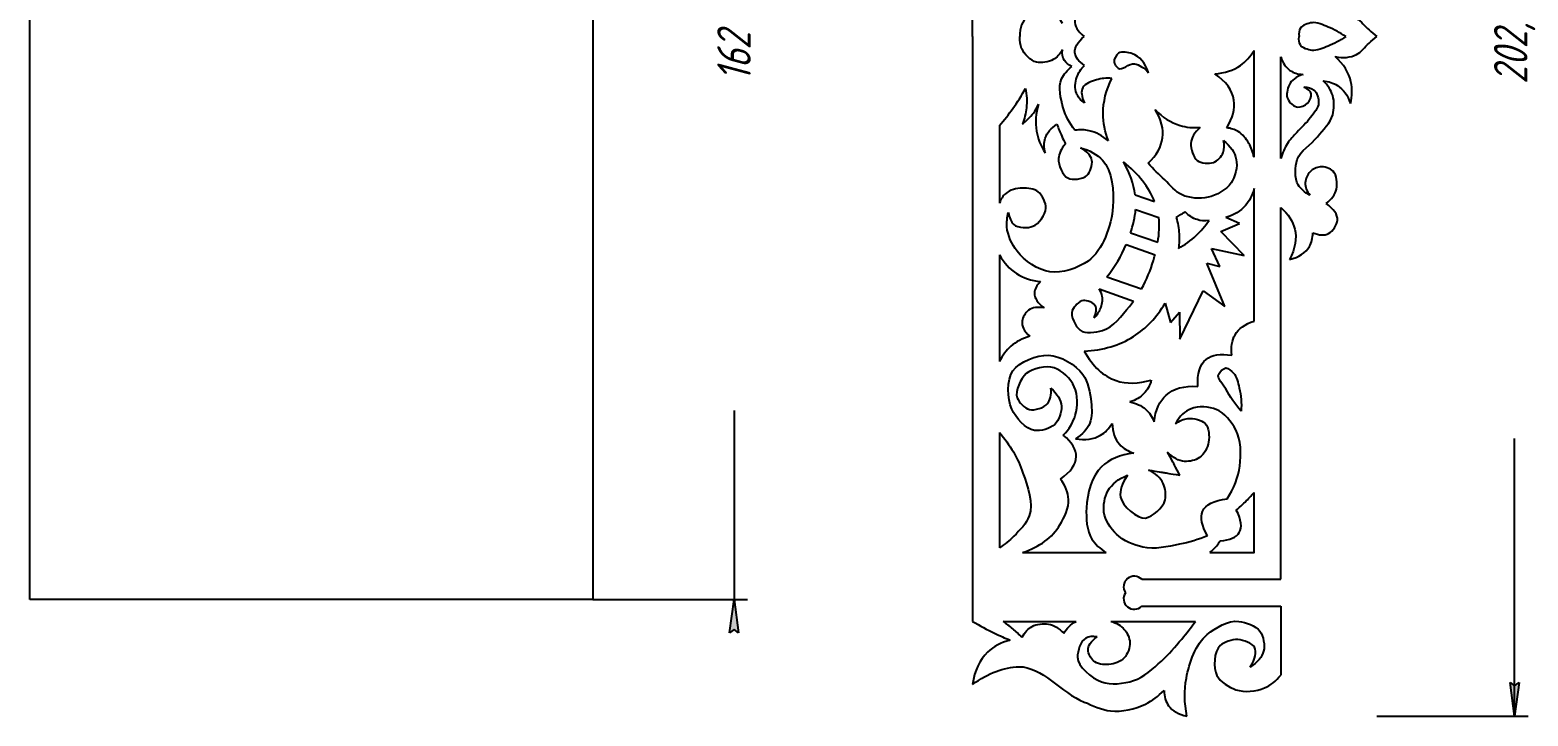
# Model space of a CAD drawing. Header units: millimetres. Extents: x -69 to 344, y -299 to 145.
# Drawn here: x 101.7 to 325.3, y -82.6 to 19.8 of the extents above; entities that cross this region are included whole.
import ezdxf

# ---------------------------------------------------------------- set-up
doc = ezdxf.new("R2010")
doc.units = ezdxf.units.MM
doc.linetypes.add('K5LT32768', pattern=[0])
doc.linetypes.add('K5LT_THIN', pattern=[0])
doc.styles.add('KDIMTEXTSTYLE', font='GOST_AU.SHX', dxfattribs={"width": 0.96, "oblique": 15, "height": 5})
doc.dimstyles.new('KDIMSTYLE (1.00)', dxfattribs={"dimtxt": 5, "dimasz": 1, "dimexe": 2, "dimexo": 0, "dimgap": 1, "dimtad": 1, "dimtxsty": 'KDIMTEXTSTYLE', "dimsah": 1, "dimcen": 0, "dimdle": 1, "dimadec": 0, "dimazin": 0, "dimtfac": 0.667, "dimtmove": 0, "dimatfit": 3, "dimfxl": 1, "dimtvp": 1, "dimtolj": 1, "dimtzin": 0, "dimarcsym": 0})

# ---------------------------------------------------------------- blocks, each defined once
blk = doc.blocks.new('KDIMARROW_01')
blk.add_hatch(color=0).paths.add_polyline_path([(0, 0), (-5, 0.658262491226197), (-4.5, 6e-16), (-5, -0.6582624912261956)])
at = {"color": 0, "linetype": 'K5LT_THIN'}
for p, q in [((-4.5, 6e-16), (-5, 0.658262491226197)), ((-5, 0.658262491226197), (0, 0)), ((0, 0), (-5, -0.6582624912261956)), ((-5, -0.6582624912261956), (-4.5, 6e-16)), ((0, 0), (-1, 0))]:
    blk.add_line(p, q, dxfattribs=at)

msp = doc.modelspace()

# ---------------------------------------------------------------- linework, layer by layer
at = {"color": 30, "linetype": 'K5LT32768', "true_color": 0xff8000}
for p, q in [((242.426471363802, 18.77535931599232), (242.426471363802, 106.048411300092)), ((101.7234832153337, -65.22464068400768), (101.7234832153337, 96.77535931599232)), ((185.7234832153337, 96.77535931599232), (185.7234832153337, -65.22464068400768)), ((242.426471363802, 18.77535931599232), (242.426471363802, -68.4976926681074)), ((288.426471363802, 0.5994757492986977), (288.426471363802, 15.72948495038951)), ((266.6879452551151, -4.863373694442956), (269.5868108666499, -5.861567985207294)), ((266.7554419086129, -7.016627793578856), (270.207860018992, -8.223298201090003)), ((282.243027752058, -9.10626175649449), (280.1982946943829, -8.207818497730791)), ((288.426471363802, -62.22464068400768), (288.426471363802, -6.748061153594847)), ((265.9827755825152, -10.53144087962669), (270.0592897468638, -11.89668854787549)), ((279.4885534382371, -10.29490436657593), (282.243027752058, -9.10626175649449)), ((282.9436300479339, -13.9091049173377), (279.4885534382371, -10.29490436657593)), ((265.3346375419181, -12.27738113114556), (269.6477480830339, -13.79003601286387)), ((279.3222909966645, -15.5539891988273), (278.0610227512827, -12.83200418542416)), ((278.0610227512827, -12.83200418542416), (282.9436300479339, -13.9091049173377)), ((280.0840993590385, -21.48795058101451), (277.3933020922902, -15.02578298265712)), ((277.3933020922902, -15.02578298265712), (279.3222909966645, -15.5539891988273)), ((262.4376571052778, -17.0834259012803), (267.6374995706684, -18.87579584200208)), ((261.3074869807895, -18.88510344213454), (266.4488224545058, -20.72582848827987)), ((273.3684096232596, -26.36170241162138), (276.8366315403401, -19.15258063890297)), ((276.8366315403401, -19.15258063890297), (280.0840993590385, -21.48795058101451)), ((271.1712308162262, -20.99170841766825), (271.9835816854424, -23.87962913425375)), ((271.9835816854424, -23.87962913425375), (273.2868177849399, -22.36253465170937)), ((273.2868177849399, -22.36253465170937), (273.3684096232596, -26.36170241162138)), ((267.6715353940693, -62.22464068400768), (288.426471363802, -62.22464068400768)), ((185.7234832153337, -65.22464068400768), (101.7234832153337, -65.22464068400768)), ((267.6715353940693, -66.22464068400768), (288.426471363802, -66.22464068400767)), ((288.426471363802, -66.22464068400767), (288.426471363802, -76.51472466609016)), ((246.9886122610416, -68.4976926681074), (257.8825191758443, -68.49769266810739)), ((263.0459295220116, -68.4976926681074), (275.7121081212956, -68.49769266810739))]:
    msp.add_line(p, q, dxfattribs=at)
for points in [[(284.426471363802, 0.7616558892851373), (284.426471363802, 16.68898443212397)], [(246.426471363802, 5.513093683778727), (246.426471363802, -6.064341165294543)], [(284.426471363802, -23.68918563017721), (284.426471363802, -3.904977220613638)], [(246.426471363802, -13.81643791791666), (246.426471363802, -29.73894282372717)], [(246.426471363802, -40.29208131031781), (246.426471363802, -57.51294371295462)], [(277.8186023677999, -58.22464068400768), (284.426471363802, -58.2246406840077), (284.426471363802, -49.26490307308292)], [(249.87070858833, -58.2246406840077), (262.3341115646504, -58.22464068400768)]]:
    msp.add_lwpolyline(points, dxfattribs=at)
for centre, start, end in [((266.5490033789357, -63.34717269914131), 45.00000000000036, 213.5548992547999), ((266.5490033789357, -65.10210866887402), 146.4451007451965, 314.9999999999997)]:
    msp.add_arc(centre, 1.587500000000009, start, end, dxfattribs=at)
for points, knots in [([(255.8206181054708, 20.7495568004597), (255.454784246157, 21.40336614873426), (254.9997711455883, 21.88805401673137), (254.4555788037647, 22.20362040445101), (253.7673286671238, 22.60272306131594), (252.6973218911124, 22.77815593234437), (251.9628983397796, 22.58939238102013), (251.0823527856027, 22.36307215258035), (250.107528894117, 21.42188365026714), (249.73729078265, 20.54183342846094), (249.5185727120019, 20.02194398265467), (249.4295484097167, 19.43311927849846), (249.4702178757944, 18.77535931599232)], [0, 0, 0, 0, 1, 1, 1, 2, 2, 2, 3, 3, 3, 4, 4, 4, 4]), ([(259.1204529382748, 23.07012326809934), (258.2397010373329, 22.46036533774025), (257.7629262090612, 21.82532542985954), (257.6901284534596, 21.16500354445721), (257.6060319024979, 20.40219440799402), (258.0610450030666, 19.60564633183905), (259.0551677551658, 18.77535931599232)], [0, 0, 0, 0, 1, 1, 1, 2, 2, 2, 2]), ([(298.1048338004858, 18.77535931599232), (297.273688716314, 19.36920440246727), (296.3953155655302, 19.84454634638102), (295.4697143481342, 20.20138514773356), (294.7065377487494, 20.49560583135683), (293.8511529925178, 20.94526810332405), (293.0838629520861, 20.84236014965693), (292.4851957853884, 20.76206767900543), (291.623830620104, 20.51585008793585), (291.3389865579613, 20.02333653608818), (291.1526976454296, 19.70123112412812), (291.0933481082145, 19.2852387174295), (291.1609379463159, 18.77535931599232)], [0, 0, 0, 0, 1, 1, 1, 2, 2, 2, 3, 3, 3, 4, 4, 4, 4]), ([(296.5451286518618, 21.76821233591156), (297.7495286416059, 22.00877580298267), (298.8035764644307, 21.90906857649925), (299.707272120336, 21.46909065646129), (300.4302286450603, 21.11710832043092), (300.9497175872523, 20.31707168341584), (301.5874655340234, 19.75982391674548), (301.9681256165179, 19.42721291908636), (302.3527106329539, 19.09905805216864), (302.7412205833316, 18.77535931599232)], [0, 0, 0, 0, 1, 1, 1, 2, 2, 2, 3, 3, 3, 3]), ([(255.8206181054708, 16.80116183152494), (255.454784246157, 16.14735248325037), (254.9997711455883, 15.66266461525327), (254.4555788037647, 15.34709822753363), (253.7673286671238, 14.9479955706687), (252.6973218911124, 14.77256269964026), (251.9628983397796, 14.9613262509645), (251.0823527856027, 15.18764647940429), (250.107528894117, 16.1288349817175), (249.73729078265, 17.0088852035237), (249.5185727120019, 17.52877464932997), (249.4295484097167, 18.11759935348618), (249.4702178757944, 18.77535931599232)], [0, 0, 0, 0, 1, 1, 1, 2, 2, 2, 3, 3, 3, 4, 4, 4, 4]), ([(259.1204529382748, 14.4805953638853), (258.2397010373329, 15.09035329424439), (257.7629262090612, 15.7253932021251), (257.6901284534596, 16.38571508752742), (257.6060319024979, 17.14852422399062), (258.0610450030666, 17.94507230014558), (259.0551677551658, 18.77535931599232)], [0, 0, 0, 0, 1, 1, 1, 2, 2, 2, 2]), ([(298.1048338004858, 18.77535931599232), (297.273688716314, 18.18151422951737), (296.3953155655302, 17.70617228560362), (295.4697143481342, 17.34933348425108), (294.7065377487494, 17.05511280062781), (293.8511529925178, 16.60545052866059), (293.0838629520861, 16.70835848232771), (292.4851957853884, 16.7886509529792), (291.623830620104, 17.03486854404878), (291.3389865579613, 17.52738209589646), (291.1526976454296, 17.84948750785652), (291.0933481082145, 18.26547991455514), (291.1609379463159, 18.77535931599232)], [0, 0, 0, 0, 1, 1, 1, 2, 2, 2, 3, 3, 3, 4, 4, 4, 4]), ([(296.5451286518618, 15.78250629607308), (297.7495286416059, 15.54194282900196), (298.8035764644307, 15.64165005548539), (299.707272120336, 16.08162797552335), (300.4302286450603, 16.43361031155372), (300.9497175872523, 17.23364694856879), (301.5874655340234, 17.79089471523916), (301.9681256165179, 18.12350571289828), (302.3527106329539, 18.451660579816), (302.7412205833316, 18.77535931599232)], [0, 0, 0, 0, 1, 1, 1, 2, 2, 2, 3, 3, 3, 3]), ([(257.2331376548338, 14.30254675223991), (256.7270255547689, 14.5321221785379), (256.3551015964093, 14.84073964706462), (256.1173657797548, 15.22839915782005), (255.8549306341029, 15.65633417240945), (255.7560147426749, 16.18058839697774), (255.8206181054708, 16.80116183152494)], [0, 0, 0, 0, 1, 1, 1, 2, 2, 2, 2]), ([(268.6697924019655, 13.38856357725961), (268.016211305831, 14.14177070406044), (267.3139084766923, 14.57700062634356), (266.5628839145495, 14.69425334410896), (265.8018081780054, 14.81307528820156), (264.6918916721014, 13.64412833804523), (264.1295529854212, 14.07108322811268), (263.8844667463276, 14.25716462487199), (263.5774898683699, 14.67721695863393), (263.5360576368533, 14.9910010183929), (263.4802982840873, 15.41329051234468), (263.8810218856789, 16.05240512760172), (264.2185772877064, 16.29669078524224), (264.6881423654095, 16.63651059888693), (265.6688400937782, 16.41192992867087), (266.2661362402656, 16.20766648295706), (267.345823208011, 15.83843493572385), (268.1470419285777, 14.89873396715803), (268.6697924019655, 13.38856357725961)], [0, 0, 0, 0, 1, 1, 1, 2, 2, 2, 3, 3, 3, 4, 4, 4, 5, 5, 5, 6, 6, 6, 6]), ([(278.5519540256144, 13.23484136620358), (280.0464430916762, 13.31908100699446), (281.328393095523, 13.73452776750034), (282.3978040371546, 14.48118164772124), (283.1909323881247, 15.03493730675864), (283.8671548303406, 15.77087156822621), (284.426471363802, 16.68898443212397)], [0, 0, 0, 0, 1, 1, 1, 2, 2, 2, 2]), ([(288.426471363802, 15.72948495038951), (288.7081367095302, 14.82664597698034), (289.1621720636149, 14.15896373637278), (289.7885774260561, 13.72643822856682), (290.3226953319577, 13.35763612001207), (290.9821345819404, 13.15980434501724), (291.7668951760045, 13.13294290358233)], [0, 0, 0, 0, 1, 1, 1, 2, 2, 2, 2]), ([(298.8099070819852, 8.774512663238262), (299.0931247728703, 9.926490708206526), (299.1216125518656, 11.00902631002654), (298.895370418971, 12.0221194686983), (298.5865562234424, 13.40496334834172), (297.8031423010727, 14.65842562413331), (296.5451286518618, 15.78250629607308)], [0, 0, 0, 0, 1, 1, 1, 2, 2, 2, 2]), ([(257.6960640451118, 4.794750890376584), (256.8769828963738, 5.845020305319586), (256.2953574316655, 6.960791604963973), (255.951187650987, 8.142064789309742), (255.5576752323738, 9.492693734414939), (255.1426999142107, 11.22500033219383), (255.7019195946835, 12.45084119112795), (256.0132491664484, 13.13329304858273), (256.5236551864986, 13.75052823562005), (257.2331376548338, 14.30254675223991)], [0, 0, 0, 0, 1, 1, 1, 2, 2, 2, 3, 3, 3, 3]), ([(259.1204529382748, 8.854259235891263), (258.5298275900856, 9.276596105123193), (258.1262507370227, 9.763262310287235), (257.9097223790862, 10.31425785138339), (257.6372306505804, 11.00766230345242), (257.7423385709291, 11.97119105430123), (257.9809418237444, 12.70010924743149), (258.1922547677163, 13.34565723341912), (258.5720918058931, 13.93915260557039), (259.1204529382748, 14.4805953638853)], [0, 0, 0, 0, 1, 1, 1, 2, 2, 2, 3, 3, 3, 3]), ([(263.2155710061186, 12.52206063578611), (262.3961057557793, 12.60477482099983), (261.6245617719826, 12.53355537634168), (260.9009390547286, 12.30840230181165), (260.1762981061305, 12.08293240760164), (259.1679596486993, 11.74452511074048), (258.8711848819713, 11.16889118728121), (258.5743753905293, 10.59318991064516), (258.6574647426305, 9.821645926848507), (259.1204529382748, 8.854259235891263)], [0, 0, 0, 0, 1, 1, 1, 2, 2, 2, 3, 3, 3, 3]), ([(262.6814251711824, 3.192313385568156), (262.1586488155808, 4.564884527377387), (261.8975108518343, 5.929923883325305), (261.8980112799428, 7.287431453411912), (261.8986591604594, 9.044932063418269), (262.3378457358514, 10.789808457543), (263.2155710061186, 12.52206063578611)], [0, 0, 0, 0, 1, 1, 1, 2, 2, 2, 2]), ([(280.3538143469277, 5.153521468687472), (281.2734914610954, 6.635465095566765), (281.634333856876, 8.011678668562983), (281.4363415342696, 9.282162187676125), (281.209357099634, 10.73868322598388), (280.2478945967489, 12.0562429521597), (278.5519540256144, 13.23484136620358)], [0, 0, 0, 0, 1, 1, 1, 2, 2, 2, 2]), ([(291.8452031259175, 11.23293321163756), (292.5024551354753, 11.24002617195598), (293.0141383074389, 11.09165962915421), (293.3802526418085, 10.78783358323227), (293.8442309970653, 10.40279345822921), (294.0906190914627, 9.498357214148577), (294.0708105061717, 8.883680976924822), (294.0463618635978, 8.125020052795357), (293.3325634110544, 7.375076387591498), (292.8549694373291, 6.699288548156836), (292.2771472535863, 5.881679393495244), (291.4676255928424, 5.234936117339789), (290.8039529072432, 4.476314183122881), (290.3302884521544, 3.934884269121099), (289.796279370018, 3.425948357183323), (289.4135209882324, 2.825083108455129), (288.9818256976546, 2.147395275891416), (288.6901587997816, 1.377265178538892), (288.426471363802, 0.5994757282009431)], [0, 0, 0, 0, 1, 1, 1, 2, 2, 2, 3, 3, 3, 4, 4, 4, 5, 5, 5, 6, 6, 6, 6]), ([(291.7668951760045, 13.13294290358233), (290.7215645487085, 12.79524759309935), (290.0195363890901, 12.26494840783323), (289.6608106971495, 11.54204534778397), (289.3765491003135, 10.96920213408615), (289.2060363437756, 10.02170845210249), (289.4547359397185, 9.460690297731453), (289.6847335588242, 8.941860183468005), (290.4051142921576, 8.292924684110925), (290.9590816689645, 8.244849228888896), (291.4117277302718, 8.20556683363803), (292.0881834463829, 8.493008999421857), (292.4222124467241, 8.842466025438629), (292.7392856926181, 9.174184149991877), (293.0566409749075, 9.844361091514532), (292.9580068160446, 10.24377437596903), (292.8601198964202, 10.64016175862654), (292.4891853330445, 10.96988137051605), (291.8452031259175, 11.23293321163756)], [0, 0, 0, 0, 1, 1, 1, 2, 2, 2, 3, 3, 3, 4, 4, 4, 5, 5, 5, 6, 6, 6, 6]), ([(292.77979551454, -4.902291243565131), (291.9879537013379, -4.484732854148668), (291.4059984444596, -3.96789735320953), (291.0339297439049, -3.351784740747711), (290.4282139368539, -2.34877334060787), (290.528561770779, -0.6743957008167811), (290.8855559067629, 0.4465854900867399), (291.3100150920586, 1.779410640593717), (292.9554597273572, 2.645230686624615), (293.8827074170307, 3.829508976923673), (294.7001658304758, 4.873564694772078), (295.848212765609, 5.866267122248075), (296.1676645090171, 7.093733394047028), (296.3984407938419, 7.980471725575804), (296.4411346354653, 9.093627812390565), (296.1676645090171, 9.972185834601259), (295.9189918972652, 10.7710786452936), (295.4441956184108, 11.50305624186065), (294.7432756724541, 12.16811862430243)], [0, 0, 0, 0, 1, 1, 1, 2, 2, 2, 3, 3, 3, 4, 4, 4, 5, 5, 5, 6, 6, 6, 6]), ([(294.7432756724541, 12.16811862430243), (295.5703660262052, 12.08751001661323), (296.2849348019888, 11.85367306794264), (296.886981999805, 11.46660777829067), (297.7700263653767, 10.89888514063797), (298.4110013927702, 10.00152010228717), (298.8099070819852, 8.774512663238262)], [0, 0, 0, 0, 1, 1, 1, 2, 2, 2, 2]), ([(246.426471363802, 5.513093683778727), (247.1375709056476, 6.318173039007426), (247.8027817501776, 7.155713774749056), (248.4221038973922, 8.025715891003614), (249.1113719229871, 8.993975533632558), (249.7438006418124, 10.00244295013778), (250.3193900538681, 11.05111814051929)], [0, 0, 0, 0, 1, 1, 1, 2, 2, 2, 2]), ([(250.3193900538681, 11.05111814051929), (250.5159159969259, 10.06460020405159), (250.561021466919, 9.093166418346701), (250.4547064638475, 8.136816783404619), (250.3637498216492, 7.318622276055937), (250.1619613951178, 6.511468569930209), (249.8493411842531, 5.715355665027438)], [0, 0, 0, 0, 1, 1, 1, 2, 2, 2, 2]), ([(249.8493411842531, 5.715355665027438), (250.4864513238266, 6.190538681475999), (251.0324670662058, 6.736554423855168), (251.4873884113907, 7.353402892164944), (251.7884124616214, 7.761575043844829), (252.0495504253679, 8.200761619236768), (252.2708023026303, 8.670962618340766)], [0, 0, 0, 0, 1, 1, 1, 2, 2, 2, 2]), ([(252.2708023026303, 8.670962618340766), (251.838955150391, 7.291414779318362), (251.7321259834038, 5.961985145699515), (251.9503148016686, 4.682673717484228), (252.1410717883333, 3.564203967325799), (252.5802583637252, 2.484042390010487), (253.2678745278445, 1.442188985538287)], [0, 0, 0, 0, 1, 1, 1, 2, 2, 2, 2]), ([(268.632281212712, -0.1285871335666826), (269.8782934257744, 1.057159970675073), (270.5904878440558, 2.313391791810421), (270.7688644675563, 3.640108329839371), (270.9493419877888, 4.982450763146769), (270.5833531895053, 6.396948010566891), (269.6708980727058, 7.883600072099735)], [0, 0, 0, 0, 1, 1, 1, 2, 2, 2, 2]), ([(269.6708980727058, 7.883600072099735), (270.7740823190067, 6.708226938598791), (272.0105309618564, 5.916899807174946), (273.3802440012551, 5.5096186778282), (274.316967306092, 5.231086084134791), (275.3160178095146, 5.132170192706809), (276.3773955115228, 5.212871003544258)], [0, 0, 0, 0, 1, 1, 1, 2, 2, 2, 2]), ([(253.2678745278445, 1.442188985538287), (253.0597072611358, 2.242415357625458), (253.0597072611358, 2.966479711650006), (253.2678745278444, 3.614382047611933), (253.5269833861095, 4.420835613500103), (254.1086088508177, 5.109290245195577), (255.0127509219691, 5.679745942698354)], [0, 0, 0, 0, 1, 1, 1, 2, 2, 2, 2]), ([(255.0127509219691, 5.679745942698354), (255.2245445562155, 5.08465029686532), (255.4606236105523, 4.500386814089065), (255.7209880849794, 3.926955494369594), (255.8991992363792, 3.534460105124264), (256.0887880207492, 3.147039545759384), (256.2897544380895, 2.764693816274949)], [0, 0, 0, 0, 1, 1, 1, 2, 2, 2, 2]), ([(262.6814251711824, 3.192313385568156), (261.8088239384986, 3.988387342129535), (260.8592313430566, 4.498793362179626), (259.8326473848563, 4.723531445718429), (259.1540905757316, 4.872079994170569), (258.4418961291501, 4.895819809056622), (257.6960640451118, 4.794750890376584)], [0, 0, 0, 0, 1, 1, 1, 2, 2, 2, 2]), ([(276.3773955115228, 5.212871003544258), (275.5346148524607, 4.45372745654355), (275.079601751892, 3.662400325119705), (275.0123562098167, 2.838889609272726), (274.9454907680563, 2.020033725148366), (275.3361782524506, 0.7461680046252184), (275.9619487675253, 0.286859610430831), (276.5185302681458, -0.12166483923545), (277.6915089656357, -0.2745800161015737), (278.3656049292252, -0.0098880638531114), (278.9438265957428, 0.2171576833546141), (279.587905149585, 0.8735727610840271), (279.8196685332165, 1.473850307566593), (280.0216402959583, 1.996966221295761), (280.0315318851011, 2.600353159006442), (279.8493433006449, 3.28401112069864)], [0, 0, 0, 0, 1, 1, 1, 2, 2, 2, 3, 3, 3, 4, 4, 4, 5, 5, 5, 5]), ([(284.426471363802, 0.7616558892851373), (284.2799235731928, 1.522712074192874), (284.0203376290852, 2.215123314188737), (283.6477135314794, 2.838889609272726), (283.245361620144, 3.512419750415624), (282.7099922198354, 4.228725337559535), (282.0452760903461, 4.619375654976377), (281.5530527679966, 4.908652819445862), (280.9892321868571, 5.086701424016226), (280.3538143469277, 5.153521468687472)], [0, 0, 0, 0, 1, 1, 1, 2, 2, 2, 3, 3, 3, 3]), ([(256.2897544380895, 2.764693816274949), (255.6447544699272, 2.031290754092492), (255.2985488636862, 1.297664588486654), (255.2511376193667, 0.5638153194574329), (255.1888543014424, -0.4002295603467303), (255.8410175950857, -1.94312916981638), (256.6112310724561, -2.329474389842005), (257.3080658805077, -2.679012284397359), (258.8832792133809, -2.517557760444276), (259.4797918098812, -1.958539811726688), (259.9684505729171, -1.500596390350701), (260.3468413585612, -0.3804421169851508), (260.2216609661118, 0.2917966288395348), (260.0865843514454, 1.017179672117152), (259.5178179983353, 1.651889950225574), (258.5153619067814, 2.195927463164804)], [0, 0, 0, 0, 1, 1, 1, 2, 2, 2, 3, 3, 3, 4, 4, 4, 5, 5, 5, 5]), ([(279.8493433006449, 3.28401112069864), (280.9279569482852, 2.417822077955847), (281.5709102425671, 1.468229520247235), (281.7782031834906, 0.4352334475727986), (281.9942486464513, -0.6413787793719266), (281.6198699598163, -2.151257451087389), (281.0066592303523, -3.06638910897771), (280.3137820291742, -4.100411886731194), (278.8123581687076, -4.916230693300307), (277.5643862086586, -5.202972363822084), (276.3619344126677, -5.479255043034541), (274.8071682661285, -5.355778214607845), (273.676991675539, -4.846875154681356), (272.6901471288459, -4.402512553592672), (271.9252942323624, -3.395848257485426), (271.0952869092687, -2.621267597551793), (270.2419845555629, -1.824947514744764), (269.4209826567106, -0.9940540267497298), (268.632281212712, -0.1285871335666826)], [0, 0, 0, 0, 1, 1, 1, 2, 2, 2, 3, 3, 3, 4, 4, 4, 5, 5, 5, 6, 6, 6, 6]), ([(258.5153619067814, 2.195927463164804), (259.9004524664664, 1.791481216162218), (260.9994082171132, 1.174641594850996), (261.8122291587218, 0.3454085992311349), (263.3477548111944, -1.221121581611641), (263.5108041739807, -4.374779504091556), (263.3553170649984, -6.628161746441506), (263.1613451411898, -9.439281533062186), (261.8574092283216, -13.16838419192716), (259.645971136449, -14.72937325439313), (258.1769952217564, -15.76628011798045), (255.7312224508092, -16.59958782985306), (253.9484157901974, -16.33181069552641), (252.2050126615942, -16.06995196228989), (250.1549694672429, -14.72208766521751), (249.0520791645123, -13.24563488297341), (248.3043588602328, -12.24465253607938), (247.6271861782807, -10.89214697402631), (247.5386660256643, -9.625313256709319), (247.4895045912778, -8.921751854795104), (247.5686373044202, -8.199665847370845), (247.7760641650914, -7.459055234436548)], [0, 0, 0, 0, 1, 1, 1, 2, 2, 2, 3, 3, 3, 4, 4, 4, 5, 5, 5, 6, 6, 6, 7, 7, 7, 7]), ([(295.1715836512228, -6.1498177946943), (296.0245129512085, -5.502758039248342), (296.5411825339586, -4.781101075288532), (296.7215923994732, -3.98484690281488), (296.905853406012, -3.171595394299992), (296.7843531636053, -1.859362557867591), (296.2220685362337, -1.311644384729441), (295.8010288263711, -0.9015120612075052), (294.9164157344636, -0.5892069189741136), (294.2932086533881, -0.6587995013047703), (293.7855251579662, -0.7154917413738247), (293.1763238781567, -1.030296111486344), (292.8094702819684, -1.400668687014623), (292.412996747807, -1.800945324621196), (292.0974721681002, -2.481930784005826), (292.0676010962586, -3.032780895576295), (292.0342683329926, -3.647467789348781), (292.2716664724197, -4.270637905345062), (292.77979551454, -4.902291243565131)], [0, 0, 0, 0, 1, 1, 1, 2, 2, 2, 3, 3, 3, 4, 4, 4, 5, 5, 5, 6, 6, 6, 6]), ([(247.7760641650914, -7.459055234436548), (247.8836965526837, -8.28399834811836), (248.1507694595393, -8.88738528582904), (248.5772828856581, -9.269216047568591), (249.1937701607622, -9.82111849996695), (250.6594620711705, -9.847821566549406), (251.4260605587839, -9.536288954424137), (252.3151710909501, -9.174969527071568), (253.3247761996204, -7.793267370486795), (253.3549204416295, -6.835885118440267), (253.3792818852414, -6.062164759469987), (252.861771445985, -4.897119881589958), (252.2272792793506, -4.402554189311942), (251.6500160851484, -3.952596591282678), (250.635612274292, -3.814829798765544), (249.853297885079, -3.838733608172447), (249.0018364209619, -3.864750223533512), (247.9508534275078, -4.106208987726198), (247.3309426536655, -4.669627096167488), (246.9429116830171, -5.022296681411625), (246.6414212530626, -5.487201371123135), (246.426471363802, -6.064341165302018)], [0, 0, 0, 0, 1, 1, 1, 2, 2, 2, 3, 3, 3, 4, 4, 4, 5, 5, 5, 6, 6, 6, 7, 7, 7, 7]), ([(284.426471363802, -3.904977220613638), (284.1733684798692, -4.920813791319404), (283.7432435818665, -5.771490457600038), (283.1360966697939, -6.457007219455534), (282.4100052274482, -7.276821739583269), (281.4307379023112, -7.860425499008358), (280.1982946943829, -8.207818497730791)], [0, 0, 0, 0, 1, 1, 1, 2, 2, 2, 2]), ([(293.2059269005496, -10.50844798096962), (294.1631292126305, -10.89619385804603), (294.9465431350002, -10.93892552653892), (295.5561686676589, -10.6366429864483), (296.1793077507816, -10.32765975857303), (296.8376538747973, -9.293599577090788), (296.8808503909386, -8.628254567282227), (296.9349052795911, -7.795660792752784), (296.3651496996858, -6.96951520189014), (295.1715836512228, -6.1498177946943)], [0, 0, 0, 0, 1, 1, 1, 2, 2, 2, 3, 3, 3, 3]), ([(272.812828924487, -8.21588609865033), (273.0553395410358, -9.027063773879654), (273.1995918712375, -9.84449364502239), (273.245585915092, -10.66817571207854), (273.2855966530823, -11.38470604101841), (273.2512508601772, -12.10596769202671), (273.1425485363765, -12.83196066510344)], [0, 0, 0, 0, 1, 1, 1, 2, 2, 2, 2]), ([(273.1425485363765, -12.83196066510344), (274.1134667179924, -12.29969917050891), (274.9927190163644, -11.66773658105402), (275.7803054314925, -10.93607289673876), (276.5032405996836, -10.26446988465067), (277.1489415063006, -9.50886244073721), (277.7174081513434, -8.669250564998407)], [0, 0, 0, 0, 1, 1, 1, 2, 2, 2, 2]), ([(277.7174081513434, -8.669250564998407), (277.0757602102417, -8.758958821321002), (276.478143413692, -8.717743869834813), (275.9245577616942, -8.545605710539839), (275.2643073133676, -8.340299997795185), (274.6666905168179, -7.948757958676396), (274.131707372045, -7.370979593183463)], [0, 0, 0, 0, 1, 1, 1, 2, 2, 2, 2]), ([(288.426471363802, -6.74806115359484), (289.540166411038, -7.731653403024566), (290.2359532182697, -8.799945115346944), (290.5138317854972, -9.95293629056198), (290.8481660038945, -11.34017679360108), (290.5775321034395, -12.85002908035005), (289.7019300841322, -14.48249315080888)], [0, 0, 0, 0, 1, 1, 1, 2, 2, 2, 2]), ([(289.7019300841322, -14.48249315080888), (291.1440078409395, -14.16070450055489), (292.1410801057737, -13.51972947316146), (292.6931468786349, -12.55956806862859), (293.021383797278, -11.98869433320976), (293.1923104712495, -11.30498763732344), (293.2059269005496, -10.50844798096962)], [0, 0, 0, 0, 1, 1, 1, 2, 2, 2, 2]), ([(246.426471363802, -13.81643791791666), (247.1080917641321, -14.99951548695752), (247.9588691450175, -15.9225095838659), (248.9788035064582, -16.58542020864178), (249.9962601249832, -17.24672041399614), (251.1820528508201, -17.64919926222272), (252.5361816839691, -17.79285675332149)], [0, 0, 0, 0, 1, 1, 1, 2, 2, 2, 2]), ([(267.6374995706672, -18.87579584200122), (268.3919225435867, -17.53219599579722), (268.9922278273982, -16.08666766986159), (269.4087780413637, -14.65692556575112), (269.4912253547836, -14.3739383257611), (269.5714533192321, -14.08436800882616), (269.6477480889762, -13.79003598993941)], [0, 0, 0, 0, 1, 1, 1, 2, 2, 2, 2]), ([(252.5361816839691, -17.79285675332149), (251.9808743164908, -18.36666327650497), (251.6890645538634, -18.92785085735493), (251.6607523960868, -19.47641949587137), (251.6207374225973, -20.25173869621913), (252.1070738694596, -21.00185084307454), (253.1197617366737, -21.7267559364376)], [0, 0, 0, 0, 1, 1, 1, 2, 2, 2, 2]), ([(260.5419571814238, -23.20325892472942), (260.9846941450589, -22.78844544197135), (261.3095831970141, -22.32697158634333), (261.5166243372895, -21.8188373578454), (261.7414407211899, -21.26707793633638), (261.8797660186032, -20.57505669794345), (261.7742177738423, -19.99851040620538), (261.7038115856287, -19.61392393750631), (261.5482346543093, -19.24278828286369), (261.3074869798843, -18.8851034422775)], [0, 0, 0, 0, 1, 1, 1, 2, 2, 2, 3, 3, 3, 3]), ([(253.1197617366737, -21.7267559364376), (252.1266404549143, -21.52733637452003), (251.3435563455598, -21.64273824326702), (250.7705094086101, -22.07296154267856), (250.3181496170329, -22.41257721725025), (249.8726012848138, -23.13475883102996), (249.8060795055102, -23.68034471451157), (249.7158135715412, -24.42067096327422), (250.0949911402813, -25.17902610075442), (250.9436122117306, -25.95541012695215)], [0, 0, 0, 0, 1, 1, 1, 2, 2, 2, 3, 3, 3, 3]), ([(260.5419571814238, -23.20325892472942), (260.9012124981817, -22.42396897286903), (260.9605620353968, -21.81860369327473), (260.7200057930691, -21.38716308594653), (260.4678655431289, -20.93494641713993), (259.5078818816198, -20.54928543506313), (258.9751293989444, -20.60374919470686), (258.3499396390299, -20.66766289933138), (257.514183046181, -21.51943795031718), (257.3014724494778, -22.09935753252806), (257.0000491223105, -22.92113741876147), (257.757418844859, -24.54682079168266), (258.4765932863373, -25.05496448584138), (259.2254440594392, -25.58407644570945), (260.7896390469301, -25.36076138509396), (261.7882974629414, -25.09057420817045), (263.4237005899064, -24.64811565885847), (264.7085904605652, -22.85992855266091), (265.8478058084561, -21.49399225293377), (266.0545027299117, -21.24615954195355), (266.2549418881653, -20.98970667335368), (266.4488224545057, -20.72582848827985)], [0, 0, 0, 0, 1, 1, 1, 2, 2, 2, 3, 3, 3, 4, 4, 4, 5, 5, 5, 6, 6, 6, 7, 7, 7, 7]), ([(259.0911625469408, -28.17699794107912), (261.901797681382, -28.03379505938362), (264.3497894145548, -27.30048559360355), (266.4351377464591, -25.97706954373891), (268.3055882001655, -24.7900332519885), (269.8842858900879, -23.12824620996494), (271.1712308162262, -20.99170841766825)], [0, 0, 0, 0, 1, 1, 1, 2, 2, 2, 2]), ([(281.1058821917327, -28.78335383629415), (280.9584412376147, -27.57716816756847), (281.1233010501104, -26.56328032071995), (281.6004616292199, -25.74169029574859), (282.1412791605538, -24.81049373734289), (283.0832824054145, -24.12632551548576), (284.426471363802, -23.68918563017721)], [0, 0, 0, 0, 1, 1, 1, 2, 2, 2, 2]), ([(250.9436122117306, -25.95541012695215), (249.8553727105258, -26.2668442970378), (248.9239147699251, -26.76142373452488), (248.1492383899286, -27.43914843941341), (247.4456578688949, -28.05467501708576), (246.8714021935194, -28.82127314519074), (246.426471363802, -29.73894282372835)], [0, 0, 0, 0, 1, 1, 1, 2, 2, 2, 2]), ([(254.1082655454902, -33.69573733771401), (255.0810492683748, -34.5449190518558), (255.6033251958679, -35.4351621100827), (255.6750933279695, -36.36646651239472), (255.7427172488153, -37.2439932549901), (255.2989665285732, -38.50171270864226), (254.6780211027553, -39.10841513173359), (254.0065459649877, -39.76448823605288), (252.5623532568536, -40.11327404690562), (251.6511947047839, -39.99865818996049), (250.3124655286983, -39.83025765046499), (248.8704729511191, -38.10393637827588), (248.2682710835217, -36.82939290267271), (247.5231210867815, -35.25230369423173), (247.5442844345686, -32.4366346721491), (248.446319695167, -31.09622760769145), (249.3566605273903, -29.74347862339245), (252.0266203492861, -28.70133022505576), (253.7521683221994, -28.78159565630149), (255.5059227575898, -28.86317313676879), (257.8295815544427, -30.17505384962287), (258.8799683375864, -31.66598316495667), (259.6442012061269, -32.7507428037238), (260.0044343108295, -34.36242999885482), (260.126308619104, -35.76110123280043), (260.2167470292836, -36.79900335140771), (260.3087009775461, -38.01372559509733), (259.9126502851296, -38.93036652008821), (259.5198984065648, -39.83937249369953), (258.8077039599833, -40.61091647749618), (257.776066945385, -41.24499847147817)], [0, 0, 0, 0, 1, 1, 1, 2, 2, 2, 3, 3, 3, 4, 4, 4, 5, 5, 5, 6, 6, 6, 7, 7, 7, 8, 8, 8, 9, 9, 9, 10, 10, 10, 10]), ([(259.0911625469408, -28.17699794107912), (260.3553782928963, -30.45648940741158), (261.9340759828186, -31.91648802290371), (263.827255616708, -32.5569937875555), (265.3740661992061, -33.08031501771211), (267.1308125007739, -33.05657520282605), (269.0974945214112, -32.48577434289734)], [0, 0, 0, 0, 1, 1, 1, 2, 2, 2, 2]), ([(276.0364429574902, -33.4324005486727), (275.9408412542043, -31.50581332255969), (276.3529907854435, -30.16220585071979), (277.2728915512079, -29.401578133153), (278.1199909943292, -28.70114680408667), (279.3976545411708, -28.49507203846705), (281.1058821917327, -28.78335383629415)], [0, 0, 0, 0, 1, 1, 1, 2, 2, 2, 2]), ([(255.9599711066021, -40.71085263654203), (256.83563678191, -39.79903452483158), (257.4291321540612, -38.81383220706047), (257.7404572230559, -37.75524568322869), (258.1262257656457, -36.4435319114386), (258.150852299158, -34.6779404246769), (257.5980183337396, -33.48207900373956), (257.0670737861814, -32.33356762274768), (255.7727342161564, -31.01090273495021), (254.6068016580972, -30.66891093974253), (253.3991755780382, -30.31468958430969), (251.3615910425374, -30.69265531816365), (250.4404641455953, -31.52354427564036), (249.6009923707119, -32.28077743230915), (248.6913956037865, -34.14289983823618), (249.0872946970904, -35.15573595320613), (249.3420255150911, -35.80741860777827), (250.2102811496168, -36.68271195683488), (250.9033905358733, -36.86500262500179), (251.6827057234759, -37.06996577955952), (253.0520503365852, -36.63409640205511), (253.574119710554, -36.01036928910396), (254.016379400243, -35.4819924618494), (254.1944280118884, -34.71044847805275), (254.1082655454902, -33.69573733771401)], [0, 0, 0, 0, 1, 1, 1, 2, 2, 2, 3, 3, 3, 4, 4, 4, 5, 5, 5, 6, 6, 6, 7, 7, 7, 8, 8, 8, 8]), ([(282.4879368848365, -37.15302199298269), (282.6011708808174, -35.93956287059913), (282.5121465785322, -34.77235535174896), (282.220863977981, -33.65139943643217), (282.0252371445462, -32.89855990630421), (281.8763549447323, -32.00506425868889), (281.3602957225576, -31.45546664673101), (281.0613364449162, -31.13707817888822), (280.5933101957772, -30.67195151748088), (280.2326545602785, -30.68392269359276), (279.8494804641823, -30.69664132082158), (279.2829473729651, -31.27289576103986), (279.134688165428, -31.63351525130138), (278.8880028678009, -32.23354224296743), (279.8105867647662, -33.09886343949412), (280.2029797928502, -33.79977327357415), (280.8621930289059, -34.97728919979566), (281.6238453929013, -36.09503877293184), (282.4879368848365, -37.15302199298269)], [0, 0, 0, 0, 1, 1, 1, 2, 2, 2, 3, 3, 3, 4, 4, 4, 5, 5, 5, 6, 6, 6, 6]), ([(269.0974945214112, -32.48577434289734), (268.8709316659593, -33.28966227343852), (268.5049425249306, -33.95965293889606), (267.9995270983251, -34.49574633926994), (267.4585876358788, -35.0695200322632), (266.7579334327721, -35.48991255412722), (265.897564489005, -35.75692390486199)], [0, 0, 0, 0, 1, 1, 1, 2, 2, 2, 2]), ([(269.5079943826607, -38.72440052978449), (269.7258699025722, -36.93937264767581), (270.3276082181815, -35.60400816646069), (271.3132093294885, -34.71830708613912), (272.4112114662156, -33.73159789157974), (273.9856226755495, -33.30296237909093), (276.0364429574902, -33.4324005486727)], [0, 0, 0, 0, 1, 1, 1, 2, 2, 2, 2]), ([(265.897564489005, -35.75692390486199), (266.8418920047712, -35.93078333226728), (267.6249761141257, -36.29347491975781), (268.2468168170686, -36.84499866733357), (268.7904404324013, -37.32715001603115), (269.2108329542654, -37.95361730351479), (269.5079943826607, -38.72440052978449)], [0, 0, 0, 0, 1, 1, 1, 2, 2, 2, 2]), ([(280.4151444146071, -50.20460400251606), (281.4432146723587, -48.62929029842751), (282.0712646755478, -47.001794070518), (282.2992944241743, -45.32211531878755), (282.5373193097164, -43.56881187905543), (282.5076686577073, -41.41863595742304), (281.7057990756064, -39.89163287939142), (281.0912323057014, -38.72131120832576), (279.9910401398091, -37.37558525726598), (278.7976713782686, -36.87964466637966), (277.7230673069377, -36.43306034535493), (276.0995557714587, -36.32592221400631), (275.0289764042178, -36.77578229941003), (274.111061306011, -37.16149248317417), (273.3442193366383, -37.81765383231314), (272.6846697773746, -39.0013898565396)], [0, 0, 0, 0, 1, 1, 1, 2, 2, 2, 3, 3, 3, 4, 4, 4, 5, 5, 5, 5]), ([(257.776066945385, -41.24499847147817), (259.2425967129354, -41.50859506477077), (260.4889370538832, -41.33529455307492), (261.5150879682284, -40.72509693639059), (262.1927387886151, -40.32213387339118), (262.7743642533234, -39.72863850123991), (263.2599643623531, -38.94461081993677)], [0, 0, 0, 0, 1, 1, 1, 2, 2, 2, 2]), ([(263.2599643623531, -38.94461081993677), (263.3005776786112, -40.25304562423995), (263.668544809345, -41.29759747922618), (264.3638657545545, -42.07826638489549), (264.8891996492544, -42.66808298615254), (265.6013940958359, -43.10726956154448), (266.5004490942991, -43.3958261110713)], [0, 0, 0, 0, 1, 1, 1, 2, 2, 2, 2]), ([(272.6846697773746, -39.0013898565396), (273.2979627910947, -38.55190176773101), (273.9219570165365, -38.29389653120511), (274.5566524537, -38.22737414696191), (275.3965575750785, -38.13934375011223), (276.612522805289, -38.41481228994139), (277.1325869215868, -38.9692432737133), (277.6814949130225, -39.55442419305541), (277.8101899963632, -40.88289130239858), (277.6477738151642, -41.75125249903103), (277.493987755328, -42.57347258793332), (276.9635064346138, -43.58771518451636), (276.2876804161199, -44.05928978225758), (275.7089453731403, -44.46311671052543), (274.7727962293574, -44.67434397603438), (274.0620730358658, -44.61569162732113), (273.167862817118, -44.5418970332327), (272.3229563116512, -44.0816634083036), (271.5273535194652, -43.2349907525338)], [0, 0, 0, 0, 1, 1, 1, 2, 2, 2, 3, 3, 3, 4, 4, 4, 5, 5, 5, 6, 6, 6, 6]), ([(246.426471363802, -40.29208131031781), (248.0254296544259, -42.16488364758156), (249.1935452970144, -44.18751595624528), (249.9308182915673, -46.35997823630895), (250.6124519562574, -48.36849263504794), (251.5778440671461, -50.89616973351571), (250.870914998411, -52.76972851024324), (250.4549682701004, -53.87210310190008), (249.4624156012164, -54.91906715433228), (248.5634048997946, -55.80367697323881), (247.9180100377708, -56.43873352052488), (247.2056988591065, -57.00848910043015), (246.426471363802, -57.51294371295462)], [0, 0, 0, 0, 1, 1, 1, 2, 2, 2, 3, 3, 3, 4, 4, 4, 4]), ([(255.5326544386532, -47.26304154509204), (257.0919253234779, -46.17510945754898), (257.8753392147175, -45.05933815790459), (257.8828961123722, -43.91572764615889), (257.8898016927208, -42.87068315340214), (257.2488266907974, -41.80239148352986), (255.9599711066021, -40.71085263654203)], [0, 0, 0, 0, 1, 1, 1, 2, 2, 2, 2]), ([(266.5004490942991, -43.3958261110713), (264.4346622993876, -43.64113878744408), (262.8203548871361, -44.31772351169653), (261.6575268575447, -45.42558028382864), (260.2130803466524, -46.80174237173162), (259.5108596245773, -49.45095975583595), (259.414114350813, -51.55045252442974), (259.3438673161778, -53.07490054646695), (259.4223077450612, -54.94775311888186), (260.2331379643817, -56.21532614953873), (260.7308322467209, -56.99337294006656), (261.4311567858593, -57.66314445155622), (262.3341115817972, -58.2246406840077)], [0, 0, 0, 0, 1, 1, 1, 2, 2, 2, 3, 3, 3, 4, 4, 4, 4]), ([(277.4967324600124, -55.71678989260134), (276.1272466312651, -56.28332183607839), (274.7313454604972, -56.71063852100734), (273.3090289477086, -56.9987399473882), (271.5272648713213, -57.35965031246225), (269.5622240215256, -57.80983383331173), (267.839375380618, -57.42605663231716), (266.4650712101503, -57.1199202745815), (264.9040876849177, -56.4793914170765), (263.9080618792717, -55.50313155013686), (263.0455741772334, -54.65775974906909), (262.1930997086604, -53.38751078535913), (262.0278684655842, -52.21279307618393), (261.8857201864793, -51.20218456362618), (262.1219306658468, -49.89265336473377), (262.6261118244848, -49.00791793921677), (263.1999289231462, -48.00098559703139), (264.1685134089852, -47.23181556415928), (265.5318652820017, -46.70040784060042)], [0, 0, 0, 0, 1, 1, 1, 2, 2, 2, 3, 3, 3, 4, 4, 4, 5, 5, 5, 6, 6, 6, 6]), ([(265.5318652820017, -46.70040784060042), (264.6891430745046, -47.92472614957897), (264.3446896130936, -49.00455869381963), (264.4985048977687, -49.93990547332238), (264.719187863243, -51.28187289537283), (267.0207284726413, -53.21285898273936), (268.2375257423217, -53.07356103828108), (269.2305335561325, -52.9598823255312), (270.8788074749041, -51.52601493895618), (271.157522973306, -50.3672221412713), (271.3306858417653, -49.64727694286032), (271.2022699789257, -48.60825126196276), (270.8726451946734, -47.91015130056505), (270.4761856197266, -47.070504443931), (269.740251358259, -46.40578962712158), (268.6648424102706, -45.91600685013677)], [0, 0, 0, 0, 1, 1, 1, 2, 2, 2, 3, 3, 3, 4, 4, 4, 5, 5, 5, 5]), ([(249.87070858833, -58.2246406840077), (252.4469806257015, -57.36929008020103), (254.3105560942565, -55.99444592962337), (255.4614349939951, -54.10010823227468), (256.1273802496456, -53.00396753281794), (256.8268553643683, -51.54565383967245), (256.7433849978418, -50.28986794306351), (256.6756972099761, -49.27152607023531), (256.2721203569133, -48.26258393757816), (255.5326544386532, -47.26304154509204)], [0, 0, 0, 0, 1, 1, 1, 2, 2, 2, 3, 3, 3, 3]), ([(277.4967324600124, -55.71678989260134), (276.6112839702612, -54.19947676712294), (276.364125342658, -52.98854875791147), (276.7552565772027, -52.08400586496697), (277.1892759513813, -51.08027845677228), (278.4092385638494, -50.45381116928864), (280.4151444146071, -50.20460400251606)], [0, 0, 0, 0, 1, 1, 1, 2, 2, 2, 2]), ([(281.7752378676966, -51.88617408997214), (282.2284165351931, -51.5070689201716), (282.6652950383067, -51.11140537018194), (283.0858733770374, -50.69918344000315), (283.5528329238999, -50.24150184302883), (283.9996989194881, -49.76340838679132), (284.426471363802, -49.26490307129062)], [0, 0, 0, 0, 1, 1, 1, 2, 2, 2, 2]), ([(279.3765275958842, -56.46103388672765), (280.8408799034554, -56.35157598152102), (281.7888238253057, -55.94766944090658), (282.220359361435, -55.2493142648843), (282.6939492969409, -54.48290233566267), (282.5455754656948, -53.36185561069195), (281.7752378676966, -51.88617408997214)], [0, 0, 0, 0, 1, 1, 1, 2, 2, 2, 2]), ([(277.8186023677999, -58.22464068400771), (278.183494783381, -57.93069403997597), (278.5132144083724, -57.60660080754238), (278.8077612427741, -57.25236098670698), (279.0147135888769, -57.00346759033472), (279.2043023732469, -56.73969189034162), (279.3765275958842, -56.46103388672765)], [0, 0, 0, 0, 1, 1, 1, 2, 2, 2, 2]), ([(242.426471363802, -68.4976926681074), (243.4917441281397, -69.15106526605203), (244.5854160329768, -69.7463727843679), (245.7074870783133, -70.28361522305501), (246.4692396236372, -70.64833882663325), (247.2440807423669, -70.98630144224943), (248.0320104345026, -71.29750306990353)], [0, 0, 0, 0, 1, 1, 1, 2, 2, 2, 2]), ([(249.8124964094561, -70.8771105480395), (249.3551825179262, -70.44159733962958), (248.8853320523135, -70.02120481776558), (248.4029450126179, -69.61593298244745), (247.9429028124027, -69.22943390294753), (247.4714585618772, -68.85668713150086), (246.9886122610417, -68.49769266810742)], [0, 0, 0, 0, 1, 1, 1, 2, 2, 2, 2]), ([(249.8124964094561, -70.8771105480395), (250.2015648842314, -70.13655036155177), (250.6978381567519, -69.59935036927337), (251.3013162270177, -69.26551057120429), (251.977738940863, -68.89131831248636), (252.9751027428904, -68.76921034611328), (253.734647156146, -68.90941336206355), (254.5567024958216, -69.0611551639768), (255.318354859817, -69.51616826454551), (256.0196042481323, -70.27445266376968)], [0, 0, 0, 0, 1, 1, 1, 2, 2, 2, 3, 3, 3, 3]), ([(256.0196042481323, -70.27445266376968), (256.2410293484718, -69.91513182007445), (256.4979355862478, -69.59255646340762), (256.7903229614603, -69.30672659376917), (257.1115599984692, -68.99269408691234), (257.4756254032638, -68.72301611169175), (257.8825191758443, -68.49769266810742)], [0, 0, 0, 0, 1, 1, 1, 2, 2, 2, 2]), ([(260.998369856055, -70.81189640822208), (260.3319934472132, -70.71269656783119), (259.7797130753527, -70.77039750220469), (259.3415287404733, -70.98499921134257), (258.5232332037869, -71.38576118929214), (258.0696295326033, -72.95808497228302), (258.0803511748812, -73.82883097689327), (258.0980705440736, -75.26788942787037), (260.2025679340729, -76.95418358424473), (261.6660520966626, -77.51344778617202), (263.0254865571899, -78.0329498402933), (264.9860183742354, -77.81098768019655), (266.4387436684128, -77.34034498305154), (267.9891964243094, -76.8380412992403), (269.3552632953166, -75.54395749911484), (270.6179399151787, -74.42232630187777), (271.7235530953567, -73.44021400530282), (272.6776213068694, -72.27085518858392), (273.6348744838498, -71.13337304258869), (274.3546450085757, -70.27808612291308), (275.0470562210577, -69.39952599808598), (275.7121081212956, -68.4976926681074)], [0, 0, 0, 0, 1, 1, 1, 2, 2, 2, 3, 3, 3, 4, 4, 4, 5, 5, 5, 6, 6, 6, 7, 7, 7, 7]), ([(263.0459295220116, -68.4976926681074), (263.9111370522814, -68.72814551682879), (264.5837651139917, -69.12696336285822), (265.0638137071423, -69.69414620619564), (265.4991653782134, -70.20851913046398), (265.8597119664366, -70.9936968751284), (265.8947071951374, -71.65268085646964), (265.9349853870406, -72.41114663157758), (265.5667929643182, -73.40501432930186), (265.0539212434491, -73.95247583626505), (264.5343200812296, -74.50712064063528), (263.5600560659564, -74.87977817513953), (262.7788558310085, -74.9416347112392), (262.0252730924243, -75.00130445503598), (260.9888039853595, -74.86364920431672), (260.4543324748192, -74.37286835812907), (260.0591427445079, -74.00998362728392), (259.6739971346348, -73.30129846863514), (259.6630053748399, -72.79021415817041), (259.6481785898895, -72.10081252420675), (260.0933000836279, -71.44137327422396), (260.998369856055, -70.81189640822208)], [0, 0, 0, 0, 1, 1, 1, 2, 2, 2, 3, 3, 3, 4, 4, 4, 5, 5, 5, 6, 6, 6, 7, 7, 7, 7]), ([(274.4109371048289, -82.62755954145146), (274.0154670569168, -80.66722058778112), (273.9869792779215, -78.78702717409374), (274.3254737678431, -76.98697930038931), (274.760140195769, -74.67550776198942), (275.7059468811024, -71.89210616250074), (277.4448855678244, -70.44903402097634), (278.6666152724731, -69.43517187924967), (280.5966651971186, -68.3355553249061), (282.1453691020429, -68.4976926681074), (283.2079486874232, -68.60893654782238), (284.7044791671816, -69.13557258077975), (285.3075125705171, -69.9789856675545), (285.8256591320549, -70.70367452964933), (286.0835479366675, -72.05083395811148), (285.8630242609248, -72.92747079356427), (285.633406425852, -73.84025918974785), (284.9639436194633, -74.63791700161525), (283.8546358417586, -75.3204442291664)], [0, 0, 0, 0, 1, 1, 1, 2, 2, 2, 3, 3, 3, 4, 4, 4, 5, 5, 5, 6, 6, 6, 6]), ([(248.0320104345026, -71.29750306990353), (246.6635306926934, -71.66573618711298), (245.540395501732, -72.26615584062607), (244.6626048616183, -73.09876203044277), (243.445694282215, -74.25303189225544), (242.7003164496096, -75.85354584163575), (242.426471363802, -77.90030387858371)], [0, 0, 0, 0, 1, 1, 1, 2, 2, 2, 2]), ([(283.8546358417586, -75.3204442291664), (284.6587788242505, -74.04467374501297), (284.872437166715, -73.06184536967638), (284.4956108691521, -72.37195910315663), (284.1541932429168, -71.74689834436451), (282.8615896875959, -71.26820367261602), (282.0171740965642, -71.21820405384847), (281.1531799818485, -71.16704514961694), (279.9501171952802, -71.57601416071235), (279.3678106500047, -72.11556909219925), (278.4286588873564, -72.98577048193589), (278.2874994490946, -75.44367750925763), (278.8977622965828, -76.60239428395325), (279.3729162764242, -77.50457748136024), (280.6748948642759, -78.34447555972382), (281.7180524171139, -78.69624604010511), (282.9893677172694, -79.12495519591299), (284.7436105652028, -78.98873504171596), (285.9912192664034, -78.43985602914773), (286.8959300430777, -78.04183318970867), (287.7076807422105, -77.40012273535615), (288.426471363802, -76.51472466609016)], [0, 0, 0, 0, 1, 1, 1, 2, 2, 2, 3, 3, 3, 4, 4, 4, 5, 5, 5, 6, 6, 6, 7, 7, 7, 7]), ([(242.426471363802, -77.90030387858371), (244.7806255690152, -76.20891495185091), (247.0809510142477, -75.33471784588083), (249.3274476994994, -75.27771256067348), (252.6960899567599, -75.19223261587884), (255.6413479764765, -79.1990273856845), (259.0702681158795, -80.53370778529958), (260.3552432498507, -81.03387432624524), (261.6708044996126, -81.72746252576592), (263.0015816172259, -81.85838950857934), (264.7059732364114, -82.02607412629553), (266.6610143108329, -81.59768822806197), (268.2148451733591, -80.83282946474985), (269.2172416390812, -80.33940914493839), (270.1430944564273, -79.66994633854969), (270.9924036253973, -78.82444104558378)], [0, 0, 0, 0, 1, 1, 1, 2, 2, 2, 3, 3, 3, 4, 4, 4, 5, 5, 5, 5]), ([(270.9924036253973, -78.82444104558378), (271.0228287707103, -79.73769112659483), (271.2507310026724, -80.49261726996932), (271.6761103212835, -81.08921947570724), (272.2403142079536, -81.88052565479535), (273.1519231358021, -82.39330567671009), (274.4109371048289, -82.62755954145146)], [0, 0, 0, 0, 1, 1, 1, 2, 2, 2, 2])]:
    msp.add_open_spline(points, degree=3, knots=knots, dxfattribs=at)
for points in [[(269.5868108664067, -5.86156798526558), (268.7478132996, -3.707539354386434), (267.1928606867644, -1.72518353313577), (264.9219530279001, 0.0854994784864047)], [(266.6879452551005, -4.863373694443553), (266.466118798141, -3.198370604804047), (265.8774547224075, -1.548746213827393), (264.9219530279001, 0.0854994784864047)], [(265.9827755825152, -10.5314408796267), (266.3616114200225, -9.387536609012592), (266.6611928882011, -8.18690569985614), (266.7554419085369, -7.016627793590104)], [(270.0592897445389, -11.89668854758164), (270.2728513848974, -10.64680054418853), (270.3611978247925, -9.381078265894523), (270.207860018992, -8.223298201090017)], [(272.812828924487, -8.21588609865033), (273.692081222859, -7.65261509500575), (273.252455073673, -7.934250596828043), (274.131707372045, -7.370979593183463)], [(262.4376571052778, -17.08342590128031), (263.6573196056949, -15.58803784731901), (264.6229797512417, -13.98602292394076), (265.3346375419181, -12.27738113114557)], [(273.3415850820291, -46.66974646919917), (272.1320973736532, -44.37990932475558), (272.7368412278411, -45.52482789697738), (271.5273535194652, -43.2349907525338)], [(268.6648424102706, -45.91600685013677), (271.7826708581096, -46.41849992951169), (270.2237566341901, -46.16725338982425), (273.3415850820291, -46.66974646919917)]]:
    msp.add_open_spline(points, degree=3, dxfattribs=at)

# ---------------------------------------------------------------- dimensions: what is measured, and where the dimension line sits
at = {"color": 7}
for base, p1, p2, location in [((323.3248366688329, 120.1782781734361), (302.7412205833316, -82.62755954145146), (302.7412205833316, 120.1782781734361), (323.3248366688329, 18.77535931599232)), ((206.8087135718885, -65.22464068400768), (185.7234832153337, 96.77535931599232), (185.7234832153337, -65.22464068400768), (206.8087135718885, 15.77535931599232))]:
    msp.add_linear_dim(base=base, p1=p1, p2=p2, angle=90, location=location, dimstyle='KDIMSTYLE (1.00)', override={"dimexo": 0, "dimpost": '\\H5.0;\\W0.965;\\Q15;<>', "dimblk1": 'KDIMARROW_01', "dimblk2": 'KDIMARROW_01', "dimse1": 0, "dimse2": 0, "dimclrt": 7, "dimtolj": 1}, dxfattribs=at).render()

doc.saveas('drawing.dxf')
